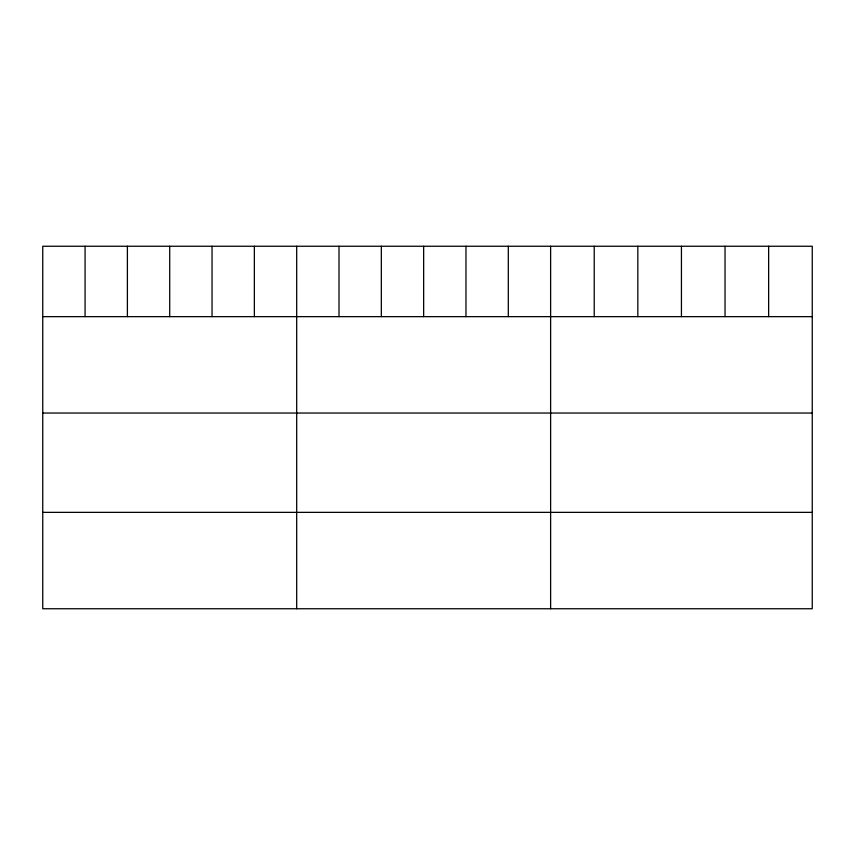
<?xml version="1.0" encoding="UTF-8"?>
<svg xmlns="http://www.w3.org/2000/svg" width="855" height="855" viewBox="0 0 855 855"><rect width="100%" height="100%" fill="white"/><g stroke="black" fill="none" stroke-linecap="round" stroke-linejoin="round"><path stroke-width="1.28" d="M812.25 316.649L812.25 608.749L42.75 608.749L42.75 246.251L812.25 246.251L812.25 316.649L42.75 316.649M42.75 413.04L812.25 413.04M42.75 512.359L812.25 512.359M768.645 246.251L768.645 316.649M725.04 246.251L725.04 316.649M681.435 246.251L681.435 316.649M637.83 246.251L637.83 316.649M594.225 246.251L594.225 316.649M550.62 246.251L550.62 608.749M508.298 246.251L508.298 316.649M465.975 246.251L465.975 316.649M423.653 246.251L423.653 316.649M381.33 246.251L381.33 316.649M339.007 246.251L339.007 316.649M296.685 246.251L296.685 608.749M254.363 246.251L254.363 316.649M212.04 246.251L212.04 316.649M169.718 246.251L169.718 316.649M127.395 246.251L127.395 316.649M85.073 246.251L85.073 316.649"/></g></svg>
